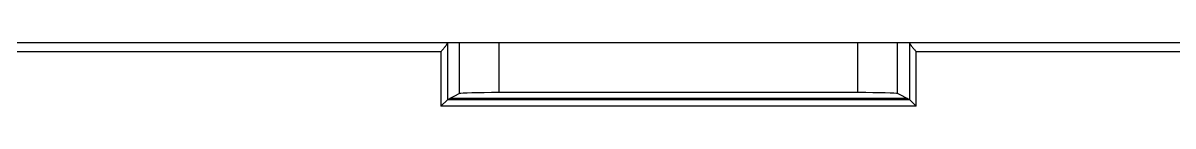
# Model space of a CAD drawing. Header units: millimetres. Extents: x 562 to 17351, y 2396 to 6995.
# Drawn here: x 12278.6 to 12365.8, y 5551.4 to 5556.2 of the extents above; entities that cross this region are included whole.
import ezdxf

# ---------------------------------------------------------------- set-up
doc = ezdxf.new("R2010")
doc.units = ezdxf.units.MM

# ---------------------------------------------------------------- blocks, each defined once
blk = doc.blocks.new('DTGCNV')
at = {"color": 7, "linetype": 'Continuous'}
for p, q in [((13316.618, 5010.197), (12716.618, 5010.197)), ((12888.603, 5010.16), (12888.603, 5005.862)), ((12889.529, 5006.326), (12889.529, 5010.197)), ((12892.525, 5006.4), (12892.525, 5010.197)), ((12919.711, 5006.4), (12919.711, 5010.197)), ((12922.707, 5006.326), (12922.707, 5010.197)), ((12923.634, 5005.862), (12923.634, 5010.16)), ((12888.103, 5009.497), (12854.044, 5009.497)), ((12888.103, 5009.497), (12888.103, 5005.363)), ((12924.133, 5005.363), (12924.133, 5009.497)), ((13062.476, 5009.497), (12924.133, 5009.497)), ((12888.603, 5005.862), (12888.103, 5005.363)), ((12889.529, 5006.326), (12888.603, 5005.863)), ((12923.633, 5005.863), (12888.603, 5005.863)), ((12923.46, 5005.95), (12888.777, 5005.95)), ((12919.711, 5006.4), (12892.525, 5006.4)), ((12923.633, 5005.863), (12922.707, 5006.326)), ((12924.133, 5005.363), (12923.634, 5005.862)), ((12924.133, 5005.363), (12888.103, 5005.363))]:
    blk.add_line(p, q, dxfattribs=at)
for centre, major_axis, ratio, start_param, end_param in [((12888.615, 5009.497), (0, 0.7), 0.052408, 0, 0.329), ((12923.622, 5009.497), (0, 0.7), 0.052408, -0.329, 0), ((12888.604, 5005.363), (0, 0.5), 0.052408, 0.02618, 0.05236), ((12892.525, 5006.322), (3, 0), 0.026186, 1.570796, 3.089233), ((12919.711, 5006.322), (3, 0), 0.026186, 0.05236, 1.570796), ((12923.632, 5005.363), (0, 0.5), 0.052408, -0.05236, -0.02618)]:
    blk.add_ellipse(centre, major_axis=major_axis, ratio=ratio, start_param=start_param, end_param=end_param, dxfattribs=at)
for points, knots in [([(12888.103, 5009.497), (12888.131, 5009.53), (12888.185, 5009.594), (12888.266, 5009.69), (12888.344, 5009.784), (12888.417, 5009.874), (12888.474, 5009.947), (12888.514, 5010.002), (12888.541, 5010.04), (12888.564, 5010.075), (12888.58, 5010.102), (12888.59, 5010.123), (12888.596, 5010.136), (12888.6, 5010.148), (12888.602, 5010.156), (12888.603, 5010.16)], [0, 0, 0, 0, 0.152678, 0.303619, 0.450743, 0.591561, 0.722626, 0.783052, 0.839064, 0.889738, 0.93406, 0.953523, 0.971039, 0.986537, 1, 1, 1, 1]), ([(12923.634, 5010.16), (12923.634, 5010.156), (12923.636, 5010.148), (12923.64, 5010.136), (12923.646, 5010.123), (12923.656, 5010.102), (12923.672, 5010.075), (12923.695, 5010.04), (12923.722, 5010.002), (12923.763, 5009.947), (12923.82, 5009.874), (12923.893, 5009.784), (12923.971, 5009.69), (12924.051, 5009.594), (12924.106, 5009.53), (12924.133, 5009.497)], [0, 0, 0, 0, 0.013463, 0.028958, 0.046471, 0.065932, 0.110248, 0.160922, 0.216933, 0.277361, 0.408429, 0.549248, 0.696374, 0.84732, 1, 1, 1, 1])]:
    blk.add_open_spline(points, degree=3, knots=knots, dxfattribs=at)
blk = doc.blocks.new('*U61')
blk.add_blockref('DTGCNV', (-13016.618, -4845.197))
blk = doc.blocks.new('*U62')
at = {"color": 0, "linetype": 'ByBlock', "lineweight": -2, "transparency": 16777216}
blk.add_blockref('*U61', (0, 1350), dxfattribs=at)

msp = doc.modelspace()

# ---------------------------------------------------------------- block references
msp.add_blockref('*U62', (12438.816, 4041.217))

doc.saveas('drawing.dxf')
